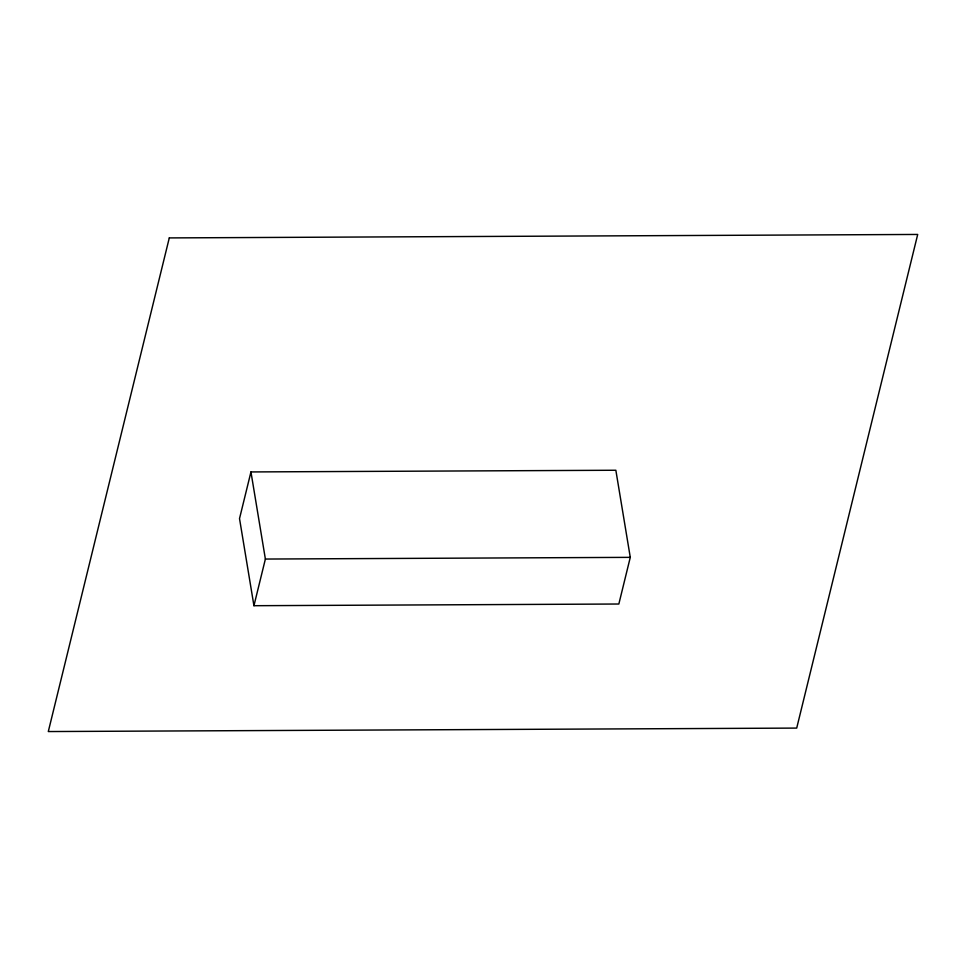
<?xml version="1.0" encoding="UTF-8"?>
<svg xmlns="http://www.w3.org/2000/svg" width="966" height="966" viewBox="0 0 966 966"><rect width="100%" height="100%" fill="white"/><g stroke="black" fill="none" stroke-linecap="round" stroke-linejoin="round"><path stroke-width="1.45" d="M250.955 471.939L239.52 518.597L253.937 605.706L618.844 604.016L630.279 557.358L615.849 470.249L250.955 471.939L265.384 559.048L253.937 605.706M265.384 559.048L630.279 557.358M169.291 237.914L48.3 731.552L796.708 728.086L917.7 234.448L169.291 237.914"/></g></svg>
